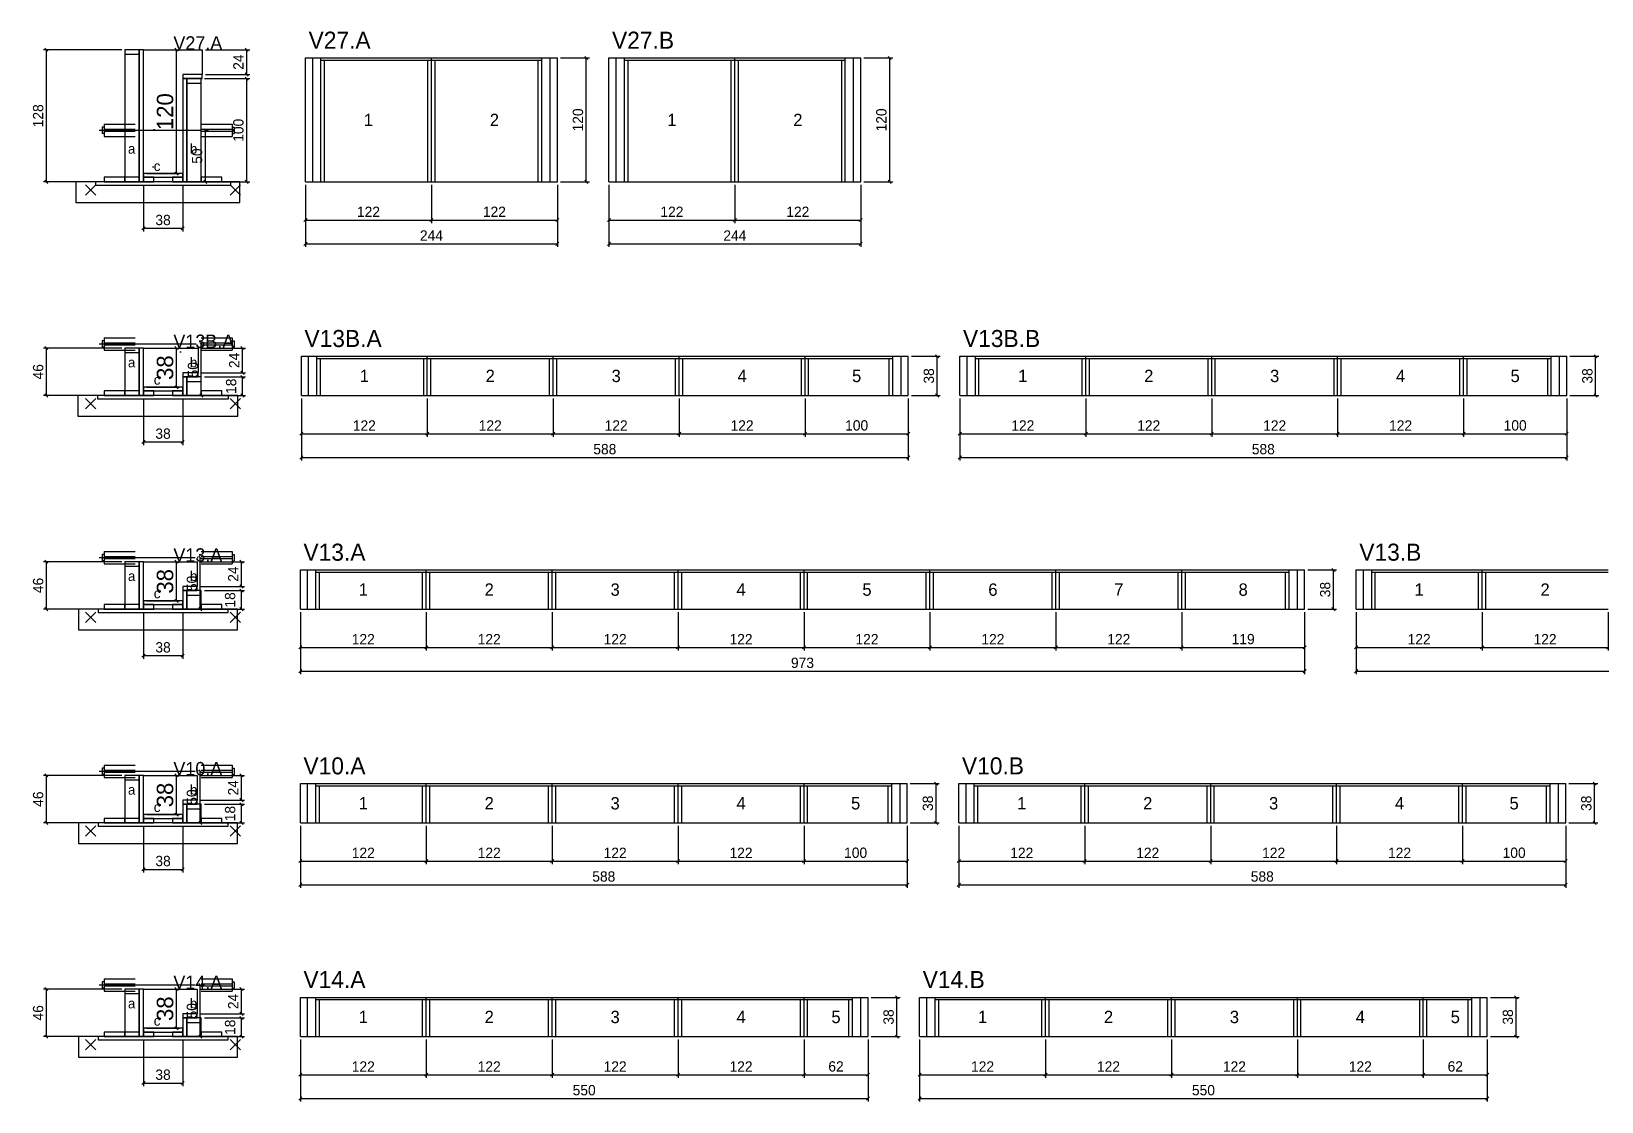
# Model space of a CAD drawing. Extents: x -69 to 3070, y -7854 to 1250.
# Drawn here: x -69 to 1453, y -6656 to -5619 of the extents above; entities that cross this region are included whole.
import ezdxf
from ezdxf.enums import TextEntityAlignment as Align

# ---------------------------------------------------------------- set-up
doc = ezdxf.new("R2010")
doc.units = 0
for name, color, linetype in [('5', 5, 'Continuous'), ('barrote', 126, 'Continuous'), ('CONCRETO', 251, 'Continuous'), ('COTA', 241, 'Continuous'), ('Cota Seção (2x)', 241, 'Continuous'), ('detalhes', 7, 'Continuous'), ('Hachura', 251, 'Continuous'), ('Madeira', 126, 'Continuous'), ('NOMENCLATURA', 7, 'Continuous'), ('Painéis', 200, 'Continuous'), ('presilha', 224, 'Continuous'), ('SARR_2.2x7', 40, 'Continuous'), ('SARR_3.5x7', 81, 'Continuous'), ('SCO-LAJ', 224, 'Continuous'), ('TENSOR', 224, 'Continuous'), ('Texto Seção', 7, 'Continuous')]:
    doc.layers.add(name, color=color, linetype=linetype)
doc.dimstyles.new('PAINEL', dxfattribs={"dimtxt": 10, "dimasz": 3, "dimexe": 3, "dimexo": 3, "dimgap": 3, "dimtad": 1, "dimblk": 'OBLIQUE', "dimblk1": 'OBLIQUE', "dimcen": 2.5, "dimclrd": 4, "dimclre": 4, "dimclrt": 240, "dimazin": 3, "dimtfac": 1, "dimtmove": 0, "dimatfit": 3})
doc.dimstyles.new('SECAO2X', dxfattribs={"dimtxt": 16, "dimasz": 3, "dimexe": 3, "dimexo": 3, "dimgap": 3, "dimtad": 1, "dimblk": 'OBLIQUE', "dimblk1": 'OBLIQUE', "dimcen": 2.5, "dimclrd": 4, "dimclre": 4, "dimclrt": 240, "dimazin": 3, "dimtfac": 1, "dimtmove": 0, "dimatfit": 3})

# ---------------------------------------------------------------- blocks, each defined once
blk = doc.blocks.new('_OBLIQUE')
at = {"color": 0, "linetype": 'BYBLOCK'}
blk.add_line((-0.5, -0.5), (0.5, 0.5), dxfattribs=at)

msp = doc.modelspace()

# ---------------------------------------------------------------- hatches: boundary and pattern name
at = {"layer": 'Hachura'}
h = msp.add_hatch(dxfattribs=at)
h.set_pattern_fill('AR-CONC')
h.paths.add_polyline_path([(40, -5757), (40, -5637), (97, -5637), (97, -5661), (78, -5661), (78, -5757)])
h = msp.add_hatch(dxfattribs=at)
h.set_pattern_fill('AR-CONC')
h.paths.add_polyline_path([(40, -5964), (40, -5926), (93, -5926), (93, -5950), (78, -5950), (78, -5964)])
h = msp.add_hatch(dxfattribs=at)
h.set_pattern_fill('AR-CONC')
h.paths.add_polyline_path([(40, -6171), (40, -6133), (92, -6133), (92, -6157), (78, -6157), (78, -6171)])
h = msp.add_hatch(dxfattribs=at)
h.set_pattern_fill('AR-CONC')
h.paths.add_polyline_path([(40, -6378), (40, -6340), (92, -6340), (92, -6364), (78, -6364), (78, -6378)])
h = msp.add_hatch(dxfattribs=at)
h.set_pattern_fill('AR-CONC')
h.paths.add_polyline_path([(40, -6585), (40, -6547), (92, -6547), (92, -6571), (78, -6571), (78, -6585)])

# ---------------------------------------------------------------- linework, layer by layer
for p, q in [((0, -5712), (0, -5718)), ((2, -5712), (0, -5712)), ((2, -5718), (0, -5718)), ((2, -5709), (32, -5709)), ((2, -5709), (2, -5721)), ((2, -5714), (32, -5714)), ((2, -5716), (32, -5716)), ((96, -5709), (126, -5709)), ((96, -5714), (126, -5714)), ((96, -5716), (126, -5716)), ((126, -5709), (126, -5721)), ((126, -5712), (128, -5712)), ((126, -5718), (128, -5718)), ((128, -5712), (128, -5718)), ((2, -5721), (32, -5721)), ((96, -5721), (126, -5721)), ((2, -5916), (32, -5916)), ((2, -5916), (2, -5928)), ((96, -5916), (126, -5916)), ((126, -5916), (126, -5928)), ((0, -5919), (0, -5925)), ((2, -5919), (0, -5919)), ((2, -5925), (0, -5925)), ((2, -5921), (32, -5921)), ((2, -5923), (32, -5923)), ((2, -5928), (32, -5928)), ((96, -5921), (126, -5921)), ((96, -5923), (126, -5923)), ((96, -5928), (126, -5928)), ((126, -5919), (128, -5919)), ((126, -5925), (128, -5925)), ((128, -5919), (128, -5925)), ((0, -6126), (0, -6132)), ((2, -6126), (0, -6126)), ((2, -6123), (32, -6123)), ((2, -6123), (2, -6135)), ((2, -6128), (32, -6128)), ((2, -6130), (32, -6130)), ((96, -6123), (126, -6123)), ((96, -6128), (126, -6128)), ((96, -6130), (126, -6130)), ((126, -6123), (126, -6135)), ((126, -6126), (128, -6126)), ((128, -6126), (128, -6132)), ((2, -6132), (0, -6132)), ((2, -6135), (32, -6135)), ((96, -6135), (126, -6135)), ((126, -6132), (128, -6132)), ((0, -6333), (0, -6339)), ((2, -6333), (0, -6333)), ((2, -6339), (0, -6339)), ((2, -6330), (32, -6330)), ((2, -6330), (2, -6342)), ((2, -6335), (32, -6335)), ((2, -6337), (32, -6337)), ((2, -6342), (32, -6342)), ((96, -6330), (126, -6330)), ((96, -6335), (126, -6335)), ((96, -6337), (126, -6337)), ((96, -6342), (126, -6342)), ((126, -6330), (126, -6342)), ((126, -6333), (128, -6333)), ((126, -6339), (128, -6339)), ((128, -6333), (128, -6339)), ((0, -6540), (0, -6546)), ((2, -6540), (0, -6540)), ((2, -6537), (32, -6537)), ((2, -6537), (2, -6549)), ((96, -6537), (126, -6537)), ((126, -6537), (126, -6549)), ((126, -6540), (128, -6540)), ((128, -6540), (128, -6546)), ((2, -6546), (0, -6546)), ((2, -6542), (32, -6542)), ((2, -6544), (32, -6544)), ((2, -6549), (32, -6549)), ((96, -6542), (126, -6542)), ((96, -6544), (126, -6544)), ((96, -6549), (126, -6549)), ((126, -6546), (128, -6546))]:
    msp.add_line(p, q)
at = {"layer": 'barrote'}
for points in [[(-25.5, -5785), (133.5, -5785), (133.5, -5765), (-25.5, -5765)], [(-23.5, -5992), (131.5, -5992), (131.5, -5972), (-23.5, -5972)], [(-23, -6199), (131, -6199), (131, -6179), (-23, -6179)], [(-23, -6406), (131, -6406), (131, -6386), (-23, -6386)], [(-23, -6613), (131, -6613), (131, -6593), (-23, -6593)]]:
    msp.add_lwpolyline(points, close=True, dxfattribs=at)
at = {"layer": 'CONCRETO'}
for points in [[(40, -5757), (40, -5637), (97, -5637), (97, -5661), (78, -5661), (78, -5757)], [(40, -5964), (40, -5926), (93, -5926), (93, -5950), (78, -5950), (78, -5964)], [(40, -6171), (40, -6133), (92, -6133), (92, -6157), (78, -6157), (78, -6171)], [(40, -6378), (40, -6340), (92, -6340), (92, -6364), (78, -6364), (78, -6378)], [(40, -6585), (40, -6547), (92, -6547), (92, -6571), (78, -6571), (78, -6585)]]:
    msp.add_lwpolyline(points, close=True, dxfattribs=at)
at = {"layer": 'Madeira'}
for points in [[(22, -5765), (36, -5765), (36, -5637), (22, -5637)], [(22, -5641.4), (36, -5641.4), (36, -5637), (22, -5637)], [(82, -5765), (96, -5765), (96, -5665), (82, -5665)], [(82, -5669.4), (96, -5669.4), (96, -5665), (82, -5665)], [(2, -5765), (22, -5765), (22, -5760.6), (2, -5760.6)], [(22, -5765), (36, -5765), (36, -5760.6), (22, -5760.6)], [(40, -5765), (50, -5765), (50, -5760.6), (40, -5760.6)], [(68, -5765), (78, -5765), (78, -5760.6), (68, -5760.6)], [(96, -5765), (116, -5765), (116, -5760.6), (96, -5760.6)], [(22, -5972), (36, -5972), (36, -5926), (22, -5926)], [(22, -5930.4), (36, -5930.4), (36, -5926), (22, -5926)], [(82, -5972), (96, -5972), (96, -5954), (82, -5954)], [(82, -5958.4), (96, -5958.4), (96, -5954), (82, -5954)], [(2, -5972), (22, -5972), (22, -5967.6), (2, -5967.6)], [(22, -5972), (36, -5972), (36, -5967.6), (22, -5967.6)], [(40, -5972), (50, -5972), (50, -5967.6), (40, -5967.6)], [(68, -5972), (78, -5972), (78, -5967.6), (68, -5967.6)], [(96, -5972), (116, -5972), (116, -5967.6), (96, -5967.6)], [(22, -6179), (36, -6179), (36, -6133), (22, -6133)], [(22, -6137.4), (36, -6137.4), (36, -6133), (22, -6133)], [(82, -6179), (96, -6179), (96, -6161), (82, -6161)], [(82, -6165.4), (96, -6165.4), (96, -6161), (82, -6161)], [(2, -6179), (22, -6179), (22, -6174.6), (2, -6174.6)], [(22, -6179), (36, -6179), (36, -6174.6), (22, -6174.6)], [(40, -6179), (50, -6179), (50, -6174.6), (40, -6174.6)], [(68, -6179), (78, -6179), (78, -6174.6), (68, -6174.6)], [(96, -6179), (116, -6179), (116, -6174.6), (96, -6174.6)], [(22, -6386), (36, -6386), (36, -6340), (22, -6340)], [(22, -6344.4), (36, -6344.4), (36, -6340), (22, -6340)], [(82, -6386), (96, -6386), (96, -6368), (82, -6368)], [(82, -6372.4), (96, -6372.4), (96, -6368), (82, -6368)], [(2, -6386), (22, -6386), (22, -6381.6), (2, -6381.6)], [(22, -6386), (36, -6386), (36, -6381.6), (22, -6381.6)], [(40, -6386), (50, -6386), (50, -6381.6), (40, -6381.6)], [(68, -6386), (78, -6386), (78, -6381.6), (68, -6381.6)], [(96, -6386), (116, -6386), (116, -6381.6), (96, -6381.6)], [(22, -6593), (36, -6593), (36, -6547), (22, -6547)], [(22, -6551.4), (36, -6551.4), (36, -6547), (22, -6547)], [(82, -6593), (96, -6593), (96, -6575), (82, -6575)], [(82, -6579.4), (96, -6579.4), (96, -6575), (82, -6575)], [(2, -6593), (22, -6593), (22, -6588.6), (2, -6588.6)], [(22, -6593), (36, -6593), (36, -6588.6), (22, -6588.6)], [(40, -6593), (50, -6593), (50, -6588.6), (40, -6588.6)], [(68, -6593), (78, -6593), (78, -6588.6), (68, -6588.6)], [(96, -6593), (116, -6593), (116, -6588.6), (96, -6588.6)]]:
    msp.add_lwpolyline(points, close=True, dxfattribs=at)
at = {"layer": 'Painéis'}
for p, q in [((197, -5645), (319, -5645)), ((197, -5765), (197, -5645)), ((319, -5765), (319, -5645)), ((319, -5645), (441, -5645)), ((319, -5765), (319, -5645)), ((441, -5765), (441, -5645)), ((491, -5645), (613, -5645)), ((491, -5765), (491, -5645)), ((613, -5765), (613, -5645)), ((613, -5645), (735, -5645)), ((613, -5765), (613, -5645)), ((735, -5765), (735, -5645)), ((197, -5765), (319, -5765)), ((319, -5765), (441, -5765)), ((491, -5765), (613, -5765)), ((613, -5765), (735, -5765)), ((193, -5934), (315, -5934)), ((193, -5972), (193, -5934)), ((315, -5972), (315, -5934)), ((315, -5934), (437, -5934)), ((315, -5972), (315, -5934)), ((437, -5972), (437, -5934)), ((437, -5934), (559, -5934)), ((437, -5972), (437, -5934)), ((559, -5972), (559, -5934)), ((559, -5934), (681, -5934)), ((559, -5972), (559, -5934)), ((681, -5972), (681, -5934)), ((681, -5934), (781, -5934)), ((681, -5972), (681, -5934)), ((781, -5972), (781, -5934)), ((831, -5934), (953, -5934)), ((831, -5972), (831, -5934)), ((953, -5972), (953, -5934)), ((953, -5934), (1075, -5934)), ((953, -5972), (953, -5934)), ((1075, -5972), (1075, -5934)), ((1075, -5934), (1197, -5934)), ((1075, -5972), (1075, -5934)), ((1197, -5972), (1197, -5934)), ((1197, -5934), (1319, -5934)), ((1197, -5972), (1197, -5934)), ((1319, -5972), (1319, -5934)), ((1319, -5934), (1419, -5934)), ((1319, -5972), (1319, -5934)), ((1419, -5972), (1419, -5934)), ((193, -5972), (315, -5972)), ((315, -5972), (437, -5972)), ((437, -5972), (559, -5972)), ((559, -5972), (681, -5972)), ((681, -5972), (781, -5972)), ((831, -5972), (953, -5972)), ((953, -5972), (1075, -5972)), ((1075, -5972), (1197, -5972)), ((1197, -5972), (1319, -5972)), ((1319, -5972), (1419, -5972)), ((192, -6141), (314, -6141)), ((192, -6179), (192, -6141)), ((314, -6179), (314, -6141)), ((314, -6141), (436, -6141)), ((314, -6179), (314, -6141)), ((436, -6179), (436, -6141)), ((436, -6141), (558, -6141)), ((436, -6179), (436, -6141)), ((558, -6179), (558, -6141)), ((558, -6141), (680, -6141)), ((558, -6179), (558, -6141)), ((680, -6179), (680, -6141)), ((680, -6141), (802, -6141)), ((680, -6179), (680, -6141)), ((802, -6179), (802, -6141)), ((802, -6141), (924, -6141)), ((802, -6179), (802, -6141)), ((924, -6179), (924, -6141)), ((924, -6141), (1046, -6141)), ((924, -6179), (924, -6141)), ((1046, -6179), (1046, -6141)), ((1046, -6141), (1165, -6141)), ((1046, -6179), (1046, -6141)), ((1165, -6179), (1165, -6141)), ((1215, -6141), (1337, -6141)), ((1215, -6179), (1215, -6141)), ((1337, -6179), (1337, -6141)), ((1337, -6141), (1459, -6141)), ((1337, -6179), (1337, -6141)), ((192, -6179), (314, -6179)), ((314, -6179), (436, -6179)), ((436, -6179), (558, -6179)), ((558, -6179), (680, -6179)), ((680, -6179), (802, -6179)), ((802, -6179), (924, -6179)), ((924, -6179), (1046, -6179)), ((1046, -6179), (1165, -6179)), ((1215, -6179), (1337, -6179)), ((1337, -6179), (1459, -6179)), ((192, -6348), (314, -6348)), ((192, -6386), (192, -6348)), ((314, -6386), (314, -6348)), ((314, -6348), (436, -6348)), ((314, -6386), (314, -6348)), ((436, -6386), (436, -6348)), ((436, -6348), (558, -6348)), ((436, -6386), (436, -6348)), ((558, -6386), (558, -6348)), ((558, -6348), (680, -6348)), ((558, -6386), (558, -6348)), ((680, -6386), (680, -6348)), ((680, -6348), (780, -6348)), ((680, -6386), (680, -6348)), ((780, -6386), (780, -6348)), ((830, -6348), (952, -6348)), ((830, -6386), (830, -6348)), ((952, -6386), (952, -6348)), ((952, -6348), (1074, -6348)), ((952, -6386), (952, -6348)), ((1074, -6386), (1074, -6348)), ((1074, -6348), (1196, -6348)), ((1074, -6386), (1074, -6348)), ((1196, -6386), (1196, -6348)), ((1196, -6348), (1318, -6348)), ((1196, -6386), (1196, -6348)), ((1318, -6386), (1318, -6348)), ((1318, -6348), (1418, -6348)), ((1318, -6386), (1318, -6348)), ((1418, -6386), (1418, -6348)), ((192, -6386), (314, -6386)), ((314, -6386), (436, -6386)), ((436, -6386), (558, -6386)), ((558, -6386), (680, -6386)), ((680, -6386), (780, -6386)), ((830, -6386), (952, -6386)), ((952, -6386), (1074, -6386)), ((1074, -6386), (1196, -6386)), ((1196, -6386), (1318, -6386)), ((1318, -6386), (1418, -6386)), ((192, -6555), (314, -6555)), ((192, -6593), (192, -6555)), ((314, -6593), (314, -6555)), ((314, -6555), (436, -6555)), ((314, -6593), (314, -6555)), ((436, -6593), (436, -6555)), ((436, -6555), (558, -6555)), ((436, -6593), (436, -6555)), ((558, -6593), (558, -6555)), ((558, -6555), (680, -6555)), ((558, -6593), (558, -6555)), ((680, -6593), (680, -6555)), ((680, -6555), (742, -6555)), ((680, -6593), (680, -6555)), ((742, -6593), (742, -6555)), ((792, -6555), (914, -6555)), ((792, -6593), (792, -6555)), ((914, -6593), (914, -6555)), ((914, -6555), (1036, -6555)), ((914, -6593), (914, -6555)), ((1036, -6593), (1036, -6555)), ((1036, -6555), (1158, -6555)), ((1036, -6593), (1036, -6555)), ((1158, -6593), (1158, -6555)), ((1158, -6555), (1280, -6555)), ((1158, -6593), (1158, -6555)), ((1280, -6593), (1280, -6555)), ((1280, -6555), (1342, -6555)), ((1280, -6593), (1280, -6555)), ((1342, -6593), (1342, -6555)), ((192, -6593), (314, -6593)), ((314, -6593), (436, -6593)), ((436, -6593), (558, -6593)), ((558, -6593), (680, -6593)), ((680, -6593), (742, -6593)), ((792, -6593), (914, -6593)), ((914, -6593), (1036, -6593)), ((1036, -6593), (1158, -6593)), ((1158, -6593), (1280, -6593)), ((1280, -6593), (1342, -6593))]:
    msp.add_line(p, q, dxfattribs=at)
for points in [[(36, -5765), (40, -5765), (40, -5637), (36, -5637)], [(78, -5665), (97, -5665), (97, -5661), (78, -5661)], [(78, -5765), (82, -5765), (82, -5665), (78, -5665)], [(40, -5760.6), (78, -5760.6), (78, -5757), (40, -5757)], [(36, -5972), (40, -5972), (40, -5926), (36, -5926)], [(78, -5954), (93, -5954), (93, -5950), (78, -5950)], [(78, -5972), (82, -5972), (82, -5954), (78, -5954)], [(40, -5967.6), (78, -5967.6), (78, -5964), (40, -5964)], [(36, -6179), (40, -6179), (40, -6133), (36, -6133)], [(78, -6161), (92, -6161), (92, -6157), (78, -6157)], [(78, -6179), (82, -6179), (82, -6161), (78, -6161)], [(40, -6174.6), (78, -6174.6), (78, -6171), (40, -6171)], [(36, -6386), (40, -6386), (40, -6340), (36, -6340)], [(78, -6368), (92, -6368), (92, -6364), (78, -6364)], [(78, -6386), (82, -6386), (82, -6368), (78, -6368)], [(40, -6381.6), (78, -6381.6), (78, -6378), (40, -6378)], [(36, -6593), (40, -6593), (40, -6547), (36, -6547)], [(78, -6575), (92, -6575), (92, -6571), (78, -6571)], [(40, -6588.6), (78, -6588.6), (78, -6585), (40, -6585)], [(78, -6593), (82, -6593), (82, -6575), (78, -6575)]]:
    msp.add_lwpolyline(points, close=True, dxfattribs=at)
at = {"layer": 'presilha'}
for p, q in [((-16, -5778), (-6, -5768)), ((-16, -5768), (-6, -5778)), ((124, -5778), (134, -5768)), ((124, -5768), (134, -5778)), ((-16, -5985), (-6, -5975)), ((-16, -5975), (-6, -5985)), ((124, -5985), (134, -5975)), ((124, -5975), (134, -5985)), ((-16, -6192), (-6, -6182)), ((-16, -6182), (-6, -6192)), ((124, -6192), (134, -6182)), ((124, -6182), (134, -6192)), ((-16, -6399), (-6, -6389)), ((-16, -6389), (-6, -6399)), ((124, -6399), (134, -6389)), ((124, -6389), (134, -6399)), ((-16, -6606), (-6, -6596)), ((-16, -6596), (-6, -6606)), ((124, -6606), (134, -6596)), ((124, -6596), (134, -6606))]:
    msp.add_line(p, q, dxfattribs=at)
at = {"layer": 'SARR_2.2x7'}
for p, q in [((204, -5765), (204, -5645)), ((212, -5647.2), (319, -5647.2)), ((319, -5647.2), (426, -5647.2)), ((434, -5765), (434, -5645)), ((498, -5765), (498, -5645)), ((506, -5647.2), (613, -5647.2)), ((613, -5647.2), (720, -5647.2)), ((728, -5765), (728, -5645)), ((200, -5972), (200, -5934)), ((208, -5936.2), (315, -5936.2)), ((315, -5936.2), (437, -5936.2)), ((437, -5936.2), (559, -5936.2)), ((559, -5936.2), (681, -5936.2)), ((681, -5936.2), (766, -5936.2)), ((774, -5972), (774, -5934)), ((838, -5972), (838, -5934)), ((846, -5936.2), (953, -5936.2)), ((953, -5936.2), (1075, -5936.2)), ((1075, -5936.2), (1197, -5936.2)), ((1197, -5936.2), (1319, -5936.2)), ((1319, -5936.2), (1404, -5936.2)), ((1412, -5972), (1412, -5934)), ((199, -6179), (199, -6141)), ((207, -6143.2), (314, -6143.2)), ((314, -6143.2), (436, -6143.2)), ((436, -6143.2), (558, -6143.2)), ((558, -6143.2), (680, -6143.2)), ((680, -6143.2), (802, -6143.2)), ((802, -6143.2), (924, -6143.2)), ((924, -6143.2), (1046, -6143.2)), ((1046, -6143.2), (1150, -6143.2)), ((1158, -6179), (1158, -6141)), ((1222, -6179), (1222, -6141)), ((1230, -6143.2), (1337, -6143.2)), ((1337, -6143.2), (1459, -6143.2)), ((199, -6386), (199, -6348)), ((207, -6350.2), (314, -6350.2)), ((314, -6350.2), (436, -6350.2)), ((436, -6350.2), (558, -6350.2)), ((558, -6350.2), (680, -6350.2)), ((680, -6350.2), (765, -6350.2)), ((773, -6386), (773, -6348)), ((837, -6386), (837, -6348)), ((845, -6350.2), (952, -6350.2)), ((952, -6350.2), (1074, -6350.2)), ((1074, -6350.2), (1196, -6350.2)), ((1196, -6350.2), (1318, -6350.2)), ((1318, -6350.2), (1403, -6350.2)), ((1411, -6386), (1411, -6348)), ((199, -6593), (199, -6555)), ((735, -6593), (735, -6555)), ((799, -6593), (799, -6555)), ((1335, -6593), (1335, -6555)), ((207, -6557.2), (314, -6557.2)), ((314, -6557.2), (436, -6557.2)), ((436, -6557.2), (558, -6557.2)), ((558, -6557.2), (680, -6557.2)), ((680, -6557.2), (727, -6557.2)), ((807, -6557.2), (914, -6557.2)), ((914, -6557.2), (1036, -6557.2)), ((1036, -6557.2), (1158, -6557.2)), ((1158, -6557.2), (1280, -6557.2)), ((1280, -6557.2), (1327, -6557.2))]:
    msp.add_line(p, q, dxfattribs=at)
at = {"layer": 'SARR_3.5x7'}
for p, q in [((212, -5765), (212, -5645)), ((215.5, -5765), (215.5, -5647.2)), ((315.5, -5765), (315.5, -5647.2)), ((319, -5765), (319, -5645)), ((319, -5765), (319, -5645)), ((322.5, -5765), (322.5, -5647.2)), ((422.5, -5765), (422.5, -5647.2)), ((426, -5765), (426, -5645)), ((506, -5765), (506, -5645)), ((509.5, -5765), (509.5, -5647.2)), ((609.5, -5765), (609.5, -5647.2)), ((613, -5765), (613, -5645)), ((613, -5765), (613, -5645)), ((616.5, -5765), (616.5, -5647.2)), ((716.5, -5765), (716.5, -5647.2)), ((720, -5765), (720, -5645)), ((212, -5765), (215.5, -5765)), ((315.5, -5765), (319, -5765)), ((319, -5765), (322.5, -5765)), ((422.5, -5765), (426, -5765)), ((506, -5765), (509.5, -5765)), ((609.5, -5765), (613, -5765)), ((613, -5765), (616.5, -5765)), ((716.5, -5765), (720, -5765)), ((208, -5972), (208, -5934)), ((211.5, -5972), (211.5, -5936.2)), ((311.5, -5972), (311.5, -5936.2)), ((315, -5972), (315, -5934)), ((315, -5972), (315, -5934)), ((318.5, -5972), (318.5, -5936.2)), ((433.5, -5972), (433.5, -5936.2)), ((437, -5972), (437, -5934)), ((437, -5972), (437, -5934)), ((440.5, -5972), (440.5, -5936.2)), ((555.5, -5972), (555.5, -5936.2)), ((559, -5972), (559, -5934)), ((559, -5972), (559, -5934)), ((562.5, -5972), (562.5, -5936.2)), ((677.5, -5972), (677.5, -5936.2)), ((681, -5972), (681, -5934)), ((681, -5972), (681, -5934)), ((684.5, -5972), (684.5, -5936.2)), ((762.5, -5972), (762.5, -5936.2)), ((766, -5972), (766, -5934)), ((846, -5972), (846, -5934)), ((849.5, -5972), (849.5, -5936.2)), ((949.5, -5972), (949.5, -5936.2)), ((953, -5972), (953, -5934)), ((953, -5972), (953, -5934)), ((956.5, -5972), (956.5, -5936.2)), ((1071.5, -5972), (1071.5, -5936.2)), ((1075, -5972), (1075, -5934)), ((1075, -5972), (1075, -5934)), ((1078.5, -5972), (1078.5, -5936.2)), ((1193.5, -5972), (1193.5, -5936.2)), ((1197, -5972), (1197, -5934)), ((1197, -5972), (1197, -5934)), ((1200.5, -5972), (1200.5, -5936.2)), ((1315.5, -5972), (1315.5, -5936.2)), ((1319, -5972), (1319, -5934)), ((1319, -5972), (1319, -5934)), ((1322.5, -5972), (1322.5, -5936.2)), ((1400.5, -5972), (1400.5, -5936.2)), ((1404, -5972), (1404, -5934)), ((208, -5972), (211.5, -5972)), ((311.5, -5972), (315, -5972)), ((315, -5972), (318.5, -5972)), ((433.5, -5972), (437, -5972)), ((437, -5972), (440.5, -5972)), ((555.5, -5972), (559, -5972)), ((559, -5972), (562.5, -5972)), ((677.5, -5972), (681, -5972)), ((681, -5972), (684.5, -5972)), ((762.5, -5972), (766, -5972)), ((846, -5972), (849.5, -5972)), ((949.5, -5972), (953, -5972)), ((953, -5972), (956.5, -5972)), ((1071.5, -5972), (1075, -5972)), ((1075, -5972), (1078.5, -5972)), ((1193.5, -5972), (1197, -5972)), ((1197, -5972), (1200.5, -5972)), ((1315.5, -5972), (1319, -5972)), ((1319, -5972), (1322.5, -5972)), ((1400.5, -5972), (1404, -5972)), ((207, -6179), (207, -6141)), ((210.5, -6179), (210.5, -6143.2)), ((310.5, -6179), (310.5, -6143.2)), ((314, -6179), (314, -6141)), ((314, -6179), (314, -6141)), ((317.5, -6179), (317.5, -6143.2)), ((432.5, -6179), (432.5, -6143.2)), ((436, -6179), (436, -6141)), ((436, -6179), (436, -6141)), ((439.5, -6179), (439.5, -6143.2)), ((554.5, -6179), (554.5, -6143.2)), ((558, -6179), (558, -6141)), ((558, -6179), (558, -6141)), ((561.5, -6179), (561.5, -6143.2)), ((676.5, -6179), (676.5, -6143.2)), ((680, -6179), (680, -6141)), ((680, -6179), (680, -6141)), ((683.5, -6179), (683.5, -6143.2)), ((798.5, -6179), (798.5, -6143.2)), ((802, -6179), (802, -6141)), ((802, -6179), (802, -6141)), ((805.5, -6179), (805.5, -6143.2)), ((920.5, -6179), (920.5, -6143.2)), ((924, -6179), (924, -6141)), ((924, -6179), (924, -6141)), ((927.5, -6179), (927.5, -6143.2)), ((1042.5, -6179), (1042.5, -6143.2)), ((1046, -6179), (1046, -6141)), ((1046, -6179), (1046, -6141)), ((1049.5, -6179), (1049.5, -6143.2)), ((1146.5, -6179), (1146.5, -6143.2)), ((1150, -6179), (1150, -6141)), ((1230, -6179), (1230, -6141)), ((1233.5, -6179), (1233.5, -6143.2)), ((1333.5, -6179), (1333.5, -6143.2)), ((1337, -6179), (1337, -6141)), ((1337, -6179), (1337, -6141)), ((1340.5, -6179), (1340.5, -6143.2)), ((207, -6179), (210.5, -6179)), ((310.5, -6179), (314, -6179)), ((314, -6179), (317.5, -6179)), ((432.5, -6179), (436, -6179)), ((436, -6179), (439.5, -6179)), ((554.5, -6179), (558, -6179)), ((558, -6179), (561.5, -6179)), ((676.5, -6179), (680, -6179)), ((680, -6179), (683.5, -6179)), ((798.5, -6179), (802, -6179)), ((802, -6179), (805.5, -6179)), ((920.5, -6179), (924, -6179)), ((924, -6179), (927.5, -6179)), ((1042.5, -6179), (1046, -6179)), ((1046, -6179), (1049.5, -6179)), ((1146.5, -6179), (1150, -6179)), ((1230, -6179), (1233.5, -6179)), ((1333.5, -6179), (1337, -6179)), ((1337, -6179), (1340.5, -6179)), ((207, -6386), (207, -6348)), ((210.5, -6386), (210.5, -6350.2)), ((310.5, -6386), (310.5, -6350.2)), ((314, -6386), (314, -6348)), ((314, -6386), (314, -6348)), ((317.5, -6386), (317.5, -6350.2)), ((432.5, -6386), (432.5, -6350.2)), ((436, -6386), (436, -6348)), ((436, -6386), (436, -6348)), ((439.5, -6386), (439.5, -6350.2)), ((554.5, -6386), (554.5, -6350.2)), ((558, -6386), (558, -6348)), ((558, -6386), (558, -6348)), ((561.5, -6386), (561.5, -6350.2)), ((676.5, -6386), (676.5, -6350.2)), ((680, -6386), (680, -6348)), ((680, -6386), (680, -6348)), ((683.5, -6386), (683.5, -6350.2)), ((761.5, -6386), (761.5, -6350.2)), ((765, -6386), (765, -6348)), ((845, -6386), (845, -6348)), ((848.5, -6386), (848.5, -6350.2)), ((948.5, -6386), (948.5, -6350.2)), ((952, -6386), (952, -6348)), ((952, -6386), (952, -6348)), ((955.5, -6386), (955.5, -6350.2)), ((1070.5, -6386), (1070.5, -6350.2)), ((1074, -6386), (1074, -6348)), ((1074, -6386), (1074, -6348)), ((1077.5, -6386), (1077.5, -6350.2)), ((1192.5, -6386), (1192.5, -6350.2)), ((1196, -6386), (1196, -6348)), ((1196, -6386), (1196, -6348)), ((1199.5, -6386), (1199.5, -6350.2)), ((1314.5, -6386), (1314.5, -6350.2)), ((1318, -6386), (1318, -6348)), ((1318, -6386), (1318, -6348)), ((1321.5, -6386), (1321.5, -6350.2)), ((1399.5, -6386), (1399.5, -6350.2)), ((1403, -6386), (1403, -6348)), ((207, -6386), (210.5, -6386)), ((310.5, -6386), (314, -6386)), ((314, -6386), (317.5, -6386)), ((432.5, -6386), (436, -6386)), ((436, -6386), (439.5, -6386)), ((554.5, -6386), (558, -6386)), ((558, -6386), (561.5, -6386)), ((676.5, -6386), (680, -6386)), ((680, -6386), (683.5, -6386)), ((761.5, -6386), (765, -6386)), ((845, -6386), (848.5, -6386)), ((948.5, -6386), (952, -6386)), ((952, -6386), (955.5, -6386)), ((1070.5, -6386), (1074, -6386)), ((1074, -6386), (1077.5, -6386)), ((1192.5, -6386), (1196, -6386)), ((1196, -6386), (1199.5, -6386)), ((1314.5, -6386), (1318, -6386)), ((1318, -6386), (1321.5, -6386)), ((1399.5, -6386), (1403, -6386)), ((207, -6593), (207, -6555)), ((314, -6593), (314, -6555)), ((314, -6593), (314, -6555)), ((436, -6593), (436, -6555)), ((436, -6593), (436, -6555)), ((558, -6593), (558, -6555)), ((558, -6593), (558, -6555)), ((680, -6593), (680, -6555)), ((680, -6593), (680, -6555)), ((727, -6593), (727, -6555)), ((807, -6593), (807, -6555)), ((914, -6593), (914, -6555)), ((914, -6593), (914, -6555)), ((1036, -6593), (1036, -6555)), ((1036, -6593), (1036, -6555)), ((1158, -6593), (1158, -6555)), ((1158, -6593), (1158, -6555)), ((1280, -6593), (1280, -6555)), ((1280, -6593), (1280, -6555)), ((1327, -6593), (1327, -6555)), ((210.5, -6593), (210.5, -6557.2)), ((310.5, -6593), (310.5, -6557.2)), ((317.5, -6593), (317.5, -6557.2)), ((432.5, -6593), (432.5, -6557.2)), ((439.5, -6593), (439.5, -6557.2)), ((554.5, -6593), (554.5, -6557.2)), ((561.5, -6593), (561.5, -6557.2)), ((676.5, -6593), (676.5, -6557.2)), ((683.5, -6593), (683.5, -6557.2)), ((723.5, -6593), (723.5, -6557.2)), ((810.5, -6593), (810.5, -6557.2)), ((910.5, -6593), (910.5, -6557.2)), ((917.5, -6593), (917.5, -6557.2)), ((1032.5, -6593), (1032.5, -6557.2)), ((1039.5, -6593), (1039.5, -6557.2)), ((1154.5, -6593), (1154.5, -6557.2)), ((1161.5, -6593), (1161.5, -6557.2)), ((1276.5, -6593), (1276.5, -6557.2)), ((1283.5, -6593), (1283.5, -6557.2)), ((1323.5, -6593), (1323.5, -6557.2)), ((207, -6593), (210.5, -6593)), ((310.5, -6593), (314, -6593)), ((314, -6593), (317.5, -6593)), ((432.5, -6593), (436, -6593)), ((436, -6593), (439.5, -6593)), ((554.5, -6593), (558, -6593)), ((558, -6593), (561.5, -6593)), ((676.5, -6593), (680, -6593)), ((680, -6593), (683.5, -6593)), ((723.5, -6593), (727, -6593)), ((807, -6593), (810.5, -6593)), ((910.5, -6593), (914, -6593)), ((914, -6593), (917.5, -6593)), ((1032.5, -6593), (1036, -6593)), ((1036, -6593), (1039.5, -6593)), ((1154.5, -6593), (1158, -6593)), ((1158, -6593), (1161.5, -6593)), ((1276.5, -6593), (1280, -6593)), ((1280, -6593), (1283.5, -6593)), ((1323.5, -6593), (1327, -6593))]:
    msp.add_line(p, q, dxfattribs=at)
at = {"layer": 'SCO-LAJ'}
for points in [[(-6.5, -5768.2), (124.5, -5768.2), (124.5, -5765), (-6.5, -5765)], [(-4.5, -5975.2), (122.5, -5975.2), (122.5, -5972), (-4.5, -5972)], [(-4, -6182.2), (122, -6182.2), (122, -6179), (-4, -6179)], [(-4, -6389.2), (122, -6389.2), (122, -6386), (-4, -6386)], [(-4, -6596.2), (122, -6596.2), (122, -6593), (-4, -6593)]]:
    msp.add_lwpolyline(points, close=True, dxfattribs=at)
at = {"layer": 'TENSOR'}
for p, q in [((-3, -5715), (95, -5715)), ((-3, -5922), (91, -5922)), ((-3, -6129), (90, -6129)), ((-3, -6336), (90, -6336)), ((-3, -6543), (90, -6543))]:
    msp.add_line(p, q, dxfattribs=at)

# ---------------------------------------------------------------- texts
at = {"layer": '5'}
for s, p in [('1', (258, -5705)), ('2', (380, -5705)), ('1', (552, -5705)), ('2', (674, -5705)), ('1', (254, -5953)), ('2', (376, -5953)), ('3', (498, -5953)), ('4', (620, -5953)), ('5', (731, -5953)), ('1', (892, -5953)), ('2', (1014, -5953)), ('3', (1136, -5953)), ('4', (1258, -5953)), ('5', (1369, -5953)), ('1', (253, -6160)), ('2', (375, -6160)), ('3', (497, -6160)), ('4', (619, -6160)), ('5', (741, -6160)), ('6', (863, -6160)), ('7', (985, -6160)), ('8', (1105.5, -6160)), ('1', (1276, -6160)), ('2', (1398, -6160)), ('1', (253, -6367)), ('2', (375, -6367)), ('3', (497, -6367)), ('4', (619, -6367)), ('5', (730, -6367)), ('1', (891, -6367)), ('2', (1013, -6367)), ('3', (1135, -6367)), ('4', (1257, -6367)), ('5', (1368, -6367)), ('1', (253, -6574)), ('2', (375, -6574)), ('3', (497, -6574)), ('4', (619, -6574)), ('5', (711, -6574)), ('1', (853, -6574)), ('2', (975, -6574)), ('3', (1097, -6574)), ('4', (1219, -6574)), ('5', (1311, -6574))]:
    msp.add_text(s, height=12, dxfattribs=at).set_placement(p, align=Align.MIDDLE_CENTER)
at = {"layer": 'detalhes'}
for s, p in [('a', (25, -5737.7)), ('b', (85, -5737.7)), ('c', (50, -5754.5)), ('a', (25, -5944.7)), ('b', (85, -5944.7)), ('c', (50, -5961.5)), ('a', (25, -6151.7)), ('b', (85, -6151.7)), ('c', (50, -6168.5)), ('a', (25, -6358.7)), ('b', (85, -6358.7)), ('c', (50, -6375.5)), ('b', (85, -6565.7)), ('a', (25, -6565.7)), ('c', (50, -6582.5))]:
    msp.add_text(s, height=9.6, dxfattribs=at).set_placement(p)
at = {"layer": 'NOMENCLATURA'}
for s, p in [('V27.A', (200, -5636)), ('V27.B', (494, -5636)), ('V13B.A', (196, -5925)), ('V13B.B', (834, -5925)), ('V13.A', (195, -6132)), ('V13.B', (1218, -6132)), ('V10.A', (195, -6339)), ('V10.B', (833, -6339)), ('V14.A', (195, -6546)), ('V14.B', (795, -6546))]:
    msp.add_text(s, height=16.5, dxfattribs=at).set_placement(p)
at = {"layer": 'Texto Seção'}
for s, p in [('V27.A', (69, -5637)), ('V13B.A', (69, -5926)), ('V13.A', (69, -6133)), ('V10.A', (69, -6340)), ('V14.A', (69, -6547))]:
    msp.add_text(s, height=13, dxfattribs=at).set_placement(p)

# ---------------------------------------------------------------- dimensions: what is measured, and where the dimension line sits
at = {"layer": 'COTA'}
for base, p1, p2 in [((-54, -5765), (2, -5765), (22, -5637)), ((140, -5661), (97, -5661), (97, -5637)), ((469, -5765), (441, -5765), (441, -5645)), ((763, -5765), (735, -5765), (735, -5645)), ((140, -5765), (96, -5765), (96, -5665)), ((100, -5765), (96, -5765), (96, -5715)), ((-54, -5972), (2, -5972), (22, -5926)), ((96, -5972), (96, -5972), (96, -5922)), ((136, -5950), (93, -5950), (93, -5926)), ((809, -5972), (781, -5972), (781, -5934)), ((1447, -5972), (1419, -5972), (1419, -5934)), ((136, -5972), (96, -5972), (96, -5954)), ((95, -6179), (96, -6179), (96, -6129)), ((-54, -6179), (2, -6179), (22, -6133)), ((135, -6157), (92, -6157), (92, -6133)), ((1193, -6179), (1165, -6179), (1165, -6141)), ((135, -6179), (96, -6179), (96, -6161)), ((-54, -6386), (2, -6386), (22, -6340)), ((95, -6386), (96, -6386), (96, -6336)), ((135, -6364), (92, -6364), (92, -6340)), ((808, -6386), (780, -6386), (780, -6348)), ((1446, -6386), (1418, -6386), (1418, -6348)), ((135, -6386), (96, -6386), (96, -6368)), ((95, -6593), (96, -6593), (96, -6543)), ((-54, -6593), (2, -6593), (22, -6547)), ((135, -6571), (92, -6571), (92, -6547)), ((770, -6593), (742, -6593), (742, -6555)), ((1370, -6593), (1342, -6593), (1342, -6555)), ((135, -6593), (96, -6593), (96, -6575))]:
    msp.add_linear_dim(base=base, p1=p1, p2=p2, angle=90, dimstyle='PAINEL', dxfattribs=at).render()
for base, p1, p2 in [((40, -5810), (40, -5765), (78, -5765)), ((197, -5802), (197, -5765), (319, -5765)), ((197, -5825), (197, -5765), (441, -5765)), ((319, -5802), (319, -5765), (441, -5765)), ((491, -5802), (491, -5765), (613, -5765)), ((491, -5825), (491, -5765), (735, -5765)), ((613, -5802), (613, -5765), (735, -5765)), ((40, -6017), (40, -5972), (78, -5972)), ((193, -6009), (193, -5972), (315, -5972)), ((193, -6032), (193, -5972), (781, -5972)), ((315, -6009), (315, -5972), (437, -5972)), ((437, -6009), (437, -5972), (559, -5972)), ((559, -6009), (559, -5972), (681, -5972)), ((681, -6009), (681, -5972), (781, -5972)), ((831, -6009), (831, -5972), (953, -5972)), ((831, -6032), (831, -5972), (1419, -5972)), ((953, -6009), (953, -5972), (1075, -5972)), ((1075, -6009), (1075, -5972), (1197, -5972)), ((1197, -6009), (1197, -5972), (1319, -5972)), ((1319, -6009), (1319, -5972), (1419, -5972)), ((40, -6224), (40, -6179), (78, -6179)), ((192, -6216), (192, -6179), (314, -6179)), ((192, -6239), (192, -6179), (1165, -6179)), ((314, -6216), (314, -6179), (436, -6179)), ((436, -6216), (436, -6179), (558, -6179)), ((558, -6216), (558, -6179), (680, -6179)), ((680, -6216), (680, -6179), (802, -6179)), ((802, -6216), (802, -6179), (924, -6179)), ((924, -6216), (924, -6179), (1046, -6179)), ((1046, -6216), (1046, -6179), (1165, -6179)), ((1215, -6216), (1215, -6179), (1337, -6179)), ((1215, -6239), (1215, -6179), (2188, -6179)), ((1337, -6216), (1337, -6179), (1459, -6179)), ((40, -6431), (40, -6386), (78, -6386)), ((192, -6423), (192, -6386), (314, -6386)), ((192, -6446), (192, -6386), (780, -6386)), ((314, -6423), (314, -6386), (436, -6386)), ((436, -6423), (436, -6386), (558, -6386)), ((558, -6423), (558, -6386), (680, -6386)), ((680, -6423), (680, -6386), (780, -6386)), ((830, -6423), (830, -6386), (952, -6386)), ((830, -6446), (830, -6386), (1418, -6386)), ((952, -6423), (952, -6386), (1074, -6386)), ((1074, -6423), (1074, -6386), (1196, -6386)), ((1196, -6423), (1196, -6386), (1318, -6386)), ((1318, -6423), (1318, -6386), (1418, -6386)), ((40, -6638), (40, -6593), (78, -6593)), ((192, -6630), (192, -6593), (314, -6593)), ((192, -6653), (192, -6593), (742, -6593)), ((314, -6630), (314, -6593), (436, -6593)), ((436, -6630), (436, -6593), (558, -6593)), ((558, -6630), (558, -6593), (680, -6593)), ((680, -6630), (680, -6593), (742, -6593)), ((792, -6630), (792, -6593), (914, -6593)), ((792, -6653), (792, -6593), (1342, -6593)), ((914, -6630), (914, -6593), (1036, -6593)), ((1036, -6630), (1036, -6593), (1158, -6593)), ((1158, -6630), (1158, -6593), (1280, -6593)), ((1280, -6630), (1280, -6593), (1342, -6593))]:
    msp.add_linear_dim(base=base, p1=p1, p2=p2, dimstyle='PAINEL', dxfattribs=at).render()
at = {"layer": 'Cota Seção (2x)'}
for base, p1, p2 in [((72, -5757), (40, -5757), (40, -5637)), ((72, -5964), (40, -5964), (40, -5926)), ((72, -6171), (40, -6171), (40, -6133)), ((72, -6378), (40, -6378), (40, -6340)), ((72, -6585), (40, -6585), (40, -6547))]:
    msp.add_linear_dim(base=base, p1=p1, p2=p2, angle=90, dimstyle='SECAO2X', dxfattribs=at).render()

doc.saveas('drawing.dxf')
